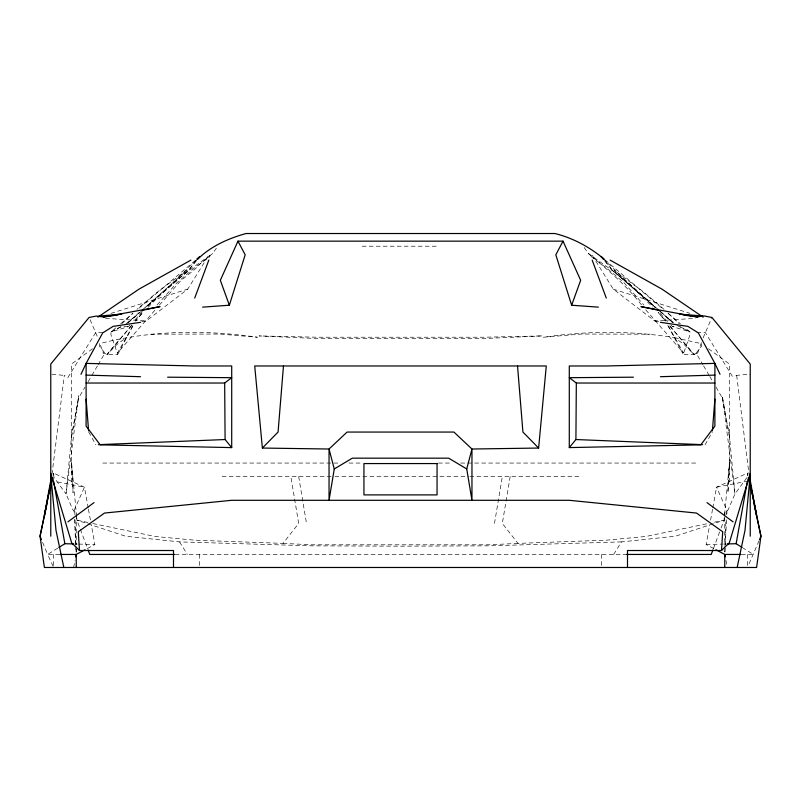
<?xml version="1.0" encoding="UTF-8"?>
<svg xmlns="http://www.w3.org/2000/svg" width="801" height="801" viewBox="0 0 801 801"><rect width="100%" height="100%" fill="white"/><g stroke="black" fill="none" stroke-linecap="round" stroke-linejoin="round"><path stroke-width="0.6" stroke-dasharray="4 3" d="M724.965 548.264L724.845 551.969L724.755 549.506M725.005 547.033L725.906 519.879M726.066 514.943L726.187 511.238M729.491 459.724L727.929 492.845L729.491 462.427L724.034 520.209L721.04 528.199M724.885 552.009L725.195 545.922M725.255 544.7L726.567 519.138M726.817 514.272L727.008 510.617L716.565 487.198L747.413 473.151L747.934 475.574M115.895 327.799L111.129 331.834L110.868 334.478L117.777 354.382L107.074 354.382L103.279 352.961L99.564 342.558M88.21 507.944L84.435 487.198L53.587 473.151L53.947 477.456L66.052 493.897L78.738 395.774L71.509 436.625L66.052 493.897L72.811 509.736L73.992 510.617L74.183 514.272M52.005 474.182L64.32 375.429L65.111 375.429M494.497 523.433L502.327 476.545M510.167 476.545L502.327 523.433L517.997 543.388L606.517 540.174L645.936 536.47L708.174 523.514M713.791 548.615L706.122 544.54L709.676 525.025M710.567 520.139L712.56 509.166M712.79 507.944L716.565 487.198L747.413 481.161M71.509 436.625L78.738 397.777L84.976 387.133M701.436 342.558L697.721 352.961L693.926 354.382L683.223 354.382L690.132 334.478L689.871 331.834L685.105 327.799M73.632 567.478L75.054 560.37M53.066 475.574L53.587 473.151L53.587 480.019M703.088 337.942L711.919 317.466M713.351 548.735L720.62 529.341M759.048 540.765L748.404 565.306M73.992 510.617L84.435 487.198L54.768 481.401M117.777 354.382L133.216 325.366M132.856 325.717L117.497 352.961L155.244 309.837M705.07 444.765L712.299 432.059M88.09 381.817L91.214 376.49M91.835 375.429L97.442 365.847M98.062 364.785L104.921 353.081L99.484 346.302L99.484 343.689C150.878 330.182 205.036 329.692 257.391 337.221L219.674 334.047L150.778 334.177M67.815 377.631L95.81 332.415L103.679 332.415M141.667 321.802L146.373 320.891L187.734 289.121L208.831 255.229M613.636 554.442L621.476 541.887L675.393 536.229L724.034 520.209L713.05 522.492M159.349 305.141L180.686 280.771L193.992 270.077L201.822 262.247L212.655 253.496L216.801 247.569M195.905 260.766L188.936 269.917L146.112 307.093M92.826 523.514L155.064 536.47L194.483 540.174L283.003 543.388L298.673 523.433L290.833 476.545M196.666 260.445L188.936 269.917L141.827 310.387M131.915 325.006L107.074 354.382L103.279 352.961M131.444 325.827L107.074 354.382L117.246 344.21L126.408 337.662M142.338 311.559L133.437 321.682M157.146 304.911L177.121 282.613L194.072 268.235L209.932 256.48M120.951 326.688L111.129 331.834L128.41 326.648L130.082 324.996M196.435 259.784L175.609 280.26L145.552 307.794M148.135 307.274C167.409 286.738 189.557 269.446 212.655 253.496M121.932 323.594L132.535 313.541M127.499 323.254L139.524 312.51M145.081 307.544L187.134 270.017L157.126 292.205L136.961 309.356M128.43 322.443L141.467 311.128M125.807 324.145L140.886 311.199M120.661 323.754L133.046 313.241M138.773 308.395L195.955 259.884M727.008 510.617L728.189 509.736L734.948 493.897L747.053 477.456L747.413 473.151L747.413 480.019M92.495 348.775L71.509 364.034L71.509 483.654M57.782 548.124L47.66 554.442L53.587 567.478M87.209 548.615L94.878 544.54L91.324 525.025M111.129 331.834L121.692 326.548M111.019 313.361L187.734 289.121M735.889 375.429L750.227 374.127M697.721 352.961L693.926 354.382L683.754 344.21L674.592 337.662C631.328 330.563 586.933 330.813 543.609 337.221L581.326 334.047L650.222 334.177M592.169 255.229L613.266 289.121L654.627 320.891L695.478 318.367M670.918 324.996L672.59 326.648L677.095 326.377M517.997 543.388L489.271 544.8L311.729 544.8L283.003 543.388M621.476 541.887L489.271 545.841L400.5 546.162L311.729 545.841L179.524 541.887L125.607 536.229L76.966 520.209L76.736 517.746M706.122 544.54L722.372 544.089M723.623 544.049L726.127 543.979M362.192 246.207L438.808 246.207M696.95 332.415L705.22 332.415L733.185 377.631M102.768 463.058L340.315 463.058M349.006 463.058L362.653 463.058M438.347 463.058L451.994 463.058M460.685 463.058L698.232 463.058M222.137 476.545L333.657 476.545M334.908 476.545L468.595 476.545M469.847 476.545L578.863 476.545M59.544 554.442L47.66 554.442L41.952 540.765M175.129 554.442L625.871 554.442M741.456 554.442L753.34 554.442L743.218 548.124M74.873 543.979L77.377 544.049M78.628 544.089L94.878 544.54M123.905 326.377L128.41 326.648M105.522 318.367L146.373 320.891M51.955 374.217L64.32 375.429M654.627 320.891L659.333 321.802M87.95 522.492L76.966 520.209L79.96 528.199M674.592 337.662L701.516 343.689L701.516 346.302L696.079 353.081L702.938 364.785M680.049 326.688L689.871 331.834L672.59 326.648M613.266 289.121L689.981 313.361M677.195 325.486L689.871 331.834M708.505 348.775L729.491 364.034L729.491 483.654M591.068 256.48L606.928 268.235L623.879 282.613L643.854 304.911M584.199 247.569L588.345 253.496L614.998 272.49L635.313 290.072L652.865 307.274M588.345 253.496C607.318 269.476 626.422 285.336 641.651 305.141M605.045 259.884L662.227 308.395M667.954 313.241L680.339 323.754M664.039 309.356L643.874 292.205L613.866 270.017L655.919 307.544M659.173 310.387L612.064 269.917L604.334 260.445M660.114 311.199L675.193 324.145M654.888 307.093L612.064 269.917L603.704 258.933L625.391 280.26L655.448 307.794M659.533 311.128L672.57 322.443L661.476 312.51M668.465 313.541L679.068 323.594M667.563 321.682L658.662 311.559M645.756 309.837L683.503 352.961L668.144 325.717M669.556 325.827L693.926 354.382L669.085 325.006M179.524 541.887L187.364 554.442M703.558 365.847L709.165 375.429M709.786 376.49L712.91 381.817M716.024 387.133L722.262 397.777L729.491 436.625L734.948 493.897L722.262 395.774L729.491 436.625M88.701 432.059L95.93 444.765M667.784 325.366L683.223 354.382M90.082 319.679L97.912 337.942M80.38 529.341L87.649 548.735M725.946 560.37L727.138 566.297M88.44 509.166L90.433 520.139M298.673 476.545L306.503 523.433M736.68 375.429L748.995 474.182M76.616 516.525L71.509 462.427L73.071 492.845L71.509 459.724M74.433 519.138L75.745 544.7M75.805 545.922L76.115 552.009M74.813 511.238L74.934 514.943M75.094 519.879L75.995 547.033M76.035 548.264L76.245 554.442M747.413 554.442L747.413 566.297M724.755 512.54L724.755 516.234M724.755 517.466L724.755 544.58M601.551 554.442L601.551 567.478M199.449 554.442L199.449 567.478M76.245 515.003L76.245 544.58M76.245 549.506L76.245 551.979M53.587 554.442L53.587 566.297M135.93 320.27L135.499 321.061L142.868 312.43L135.93 320.27M541.927 335.919L484.054 338.533L316.946 338.533L259.073 335.919L316.946 337.221L484.054 337.221L541.927 335.919M665.07 320.27L658.132 312.43L665.501 321.061L665.07 320.27"/><path stroke-width="1.2" d="M660.465 322.322L687.869 326.367L698.312 332.896L714.892 363.394L714.892 426.122L700.795 444.855L569.291 447.599L575.909 439.539L576.33 383.028L569.291 377.682L633.381 377.191M627.503 567.478L627.503 550.517L721.501 550.517L722.722 531.784L696.53 513.061L569.291 500.295L231.709 500.295L104.47 513.061L78.278 531.784L79.499 550.517L173.497 550.517L173.497 567.478M712.399 430.838L714.892 399.128M283.464 365.977L278.077 432.059L262.378 448.049L254.718 365.977L546.282 365.977L538.622 448.049L471.959 449.021L453.917 432.059L347.083 432.059L329.041 449.021L262.378 448.049M334.267 468.955L329.041 500.295L329.041 449.021L334.267 468.955L352.31 458.172L448.69 458.172L466.733 468.955L471.959 500.295L471.959 449.021L466.733 468.955M51.424 476.765L44.405 515.393L50.773 484.054L40.05 536.209L44.405 567.478L756.595 567.478L760.95 536.209L750.227 484.054L756.595 515.393L749.576 476.765M742.197 547.494L736.129 543.709L747.413 481.161M75.765 556.815L76.245 554.442L85.016 549.786M737.17 567.478L745 530.382L750.227 474.532L750.227 364.034L711.919 317.466L704.7 316.065L679.198 314.162M46.818 504.68L40.05 536.209L41.482 539.624M51.244 484.064L52.546 477.997M202.613 307.143L229.346 305.221L245.176 254.828L237.967 241.151L563.033 241.151L580.655 280.28L571.654 305.221L598.387 307.143M750.227 473.471L729.341 542.818L721.501 550.517M194.713 298.072L208.831 260.105M712.92 549.876L711.218 554.442L626.472 554.442M759.518 539.624L760.95 536.209L754.182 504.68M80.971 374.287L86.108 363.394L102.688 332.896L113.131 326.367L140.535 322.322M237.967 241.151L220.345 280.28L229.346 305.221M563.033 241.151L555.824 254.828L571.654 305.221M197.446 259.494C210.423 246.378 228.485 238.368 246.057 233.522L554.943 233.522C572.955 237.977 589.866 247.149 604.094 259.083M197.296 258.933L199.769 256.65L196.906 259.083M86.108 383.028L224.67 383.028L231.709 377.682L167.619 377.191M67.925 521.862L94.027 502.607M97.892 317.136L139.034 289.121L190.908 260.105M58.803 547.494L64.871 543.709L73.622 543.949M142.127 310.367L160.06 306.623L103.549 317.006L96.3 316.065L89.081 317.466L50.773 364.034L50.773 474.532L56 530.382L63.83 567.478M682.883 314.913L697.451 317.006L701.996 316.065M103.549 317.006L118.117 314.913M99.004 316.065L121.802 314.162M98.413 444.665L225.091 439.539L231.709 447.599L100.205 444.855L86.108 426.122L86.108 363.394L194.693 365.977L231.709 365.977L231.709 447.599M714.892 375.098L660.465 376.7M727.378 543.949L736.129 543.709M576.33 383.028L714.892 383.028M60.085 554.442L76.245 554.442L76.245 567.478M174.528 554.442L89.782 554.442L88.08 549.876M740.915 554.442L724.755 554.442L715.984 549.786M140.535 376.7L86.108 375.098M575.909 439.539L702.587 444.665M697.451 317.006L640.94 306.623L658.873 310.367M610.092 260.105L661.966 289.121L703.108 317.136M706.973 502.607L733.075 521.862M603.704 258.933L601.231 256.65L603.553 259.494M79.499 550.517L71.659 542.818L50.773 473.471M538.622 448.049L522.923 432.059L517.536 365.977M720.029 374.287L714.892 363.394L606.307 365.977L569.291 365.977L569.291 447.599M592.169 260.105L606.287 298.072M748.454 477.997L749.756 484.064M725.235 556.815L724.755 554.442L724.755 567.478M53.587 481.161L64.871 543.709M86.108 399.128L88.601 430.838M224.67 383.028L225.091 439.539M750.227 475.303L750.227 536.209M50.773 475.303L50.773 536.209M437.056 463.569L363.944 463.569L363.944 494.898L437.056 494.898L437.056 463.569"/></g></svg>
